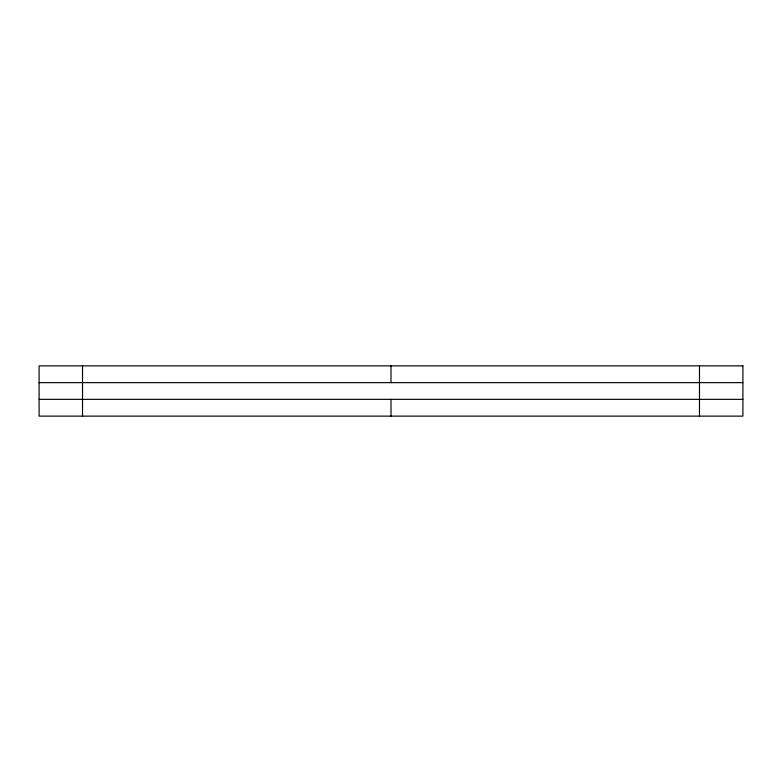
<?xml version="1.0" encoding="UTF-8"?>
<svg xmlns="http://www.w3.org/2000/svg" width="782" height="782" viewBox="0 0 782 782"><rect width="100%" height="100%" fill="white"/><g stroke="black" fill="none" stroke-linecap="round" stroke-linejoin="round"><path stroke-width="1.17" d="M39.1 382.642L742.9 382.642M39.1 399.358L742.9 399.358M699.479 365.868L699.479 416.132M391 365.868L391 382.623M391 399.377L391 416.132M82.521 365.868L82.521 416.132M742.9 365.868L39.1 365.868L39.1 416.132L742.9 416.132L742.9 365.868"/></g></svg>
